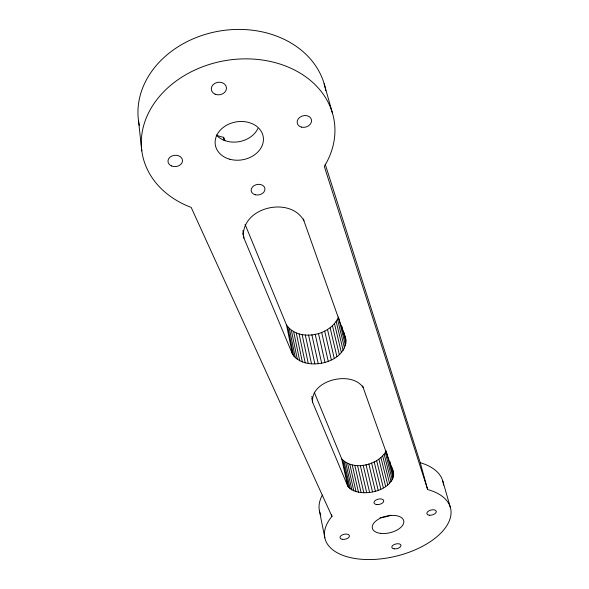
<?xml version="1.0" encoding="UTF-8"?>
<svg xmlns="http://www.w3.org/2000/svg" width="589" height="589" viewBox="0 0 589 589"><rect width="100%" height="100%" fill="white"/><g stroke="black" fill="none" stroke-linecap="round" stroke-linejoin="round"><path stroke-width="0.88" d="M393.526 472.96L363.192 387.628C351.986 370.128 310.41 379.868 312.597 402.206L347.782 486.212C358.878 500.378 400.248 490.063 392.407 468.564M243.014 233.494L243.942 238.111L292.461 354.122C305.316 373.64 351.059 362.051 345.206 336.245M243.345 235.305C243.11 206.702 290.554 196.159 303.909 220.735L345.846 338.866M245.083 224.365L286.541 325.062C298.903 342.423 330.709 335.811 338.469 317.007M314.224 392.193L341.679 458.794C353.4 471.487 378.374 465.339 386.207 450.902M331.968 516.398L331.018 517.532A64.591 33.978 -13.5 0 0 354.953 558.49A64.591 33.978 -13.5 0 0 438.938 534.937A64.591 33.978 -13.5 0 0 429.212 489.996L427.636 489.562L324.289 166.385L325.342 164.692A97.369 77.085 -9.9 0 0 282.845 65.004A97.369 77.085 -9.9 0 0 153.663 104.113A97.369 77.085 -9.9 0 0 188.149 206.224L191.175 207.394L331.968 516.398L331.607 514.646M224.946 140.683L223.599 137.303L222.973 137.185A33.139 26.844 -9.7 0 1 216.215 135.014M325.194 164.132L420.259 462.748L421.805 463.197A63.472 34.523 -13.5 0 1 443.488 485.145M442.737 480.867L450.313 507.284M324.127 83.653L332.387 112.897M420.259 462.748L427.636 489.562M391.744 466.716L393.761 474.624M389.822 461.423L393.621 476.346M386.428 451.778L393.121 478.106M385.375 452.683L392.259 479.866M384.212 454.436L391.067 481.603M382.732 456.129L389.543 483.297M380.958 457.756L387.731 484.909M362.75 385.861L363.192 387.628M378.918 459.273L385.648 486.426M376.651 460.672L383.336 487.817M344.02 332.402L346.155 341.127M341.767 325.997L346.037 343.446M374.192 461.916L380.818 489.069M338.675 317.883L345.485 345.787M337.534 319.341L344.513 348.106M371.571 463.006L378.145 490.158M336.209 321.616L343.151 350.381M368.824 463.911L375.348 491.071M334.515 323.81L341.406 352.568M366.005 464.625L372.476 491.793M332.483 325.879L339.323 354.637M363.155 465.126L369.575 492.316M330.142 327.801L336.915 356.551M303.49 218.946L303.909 220.735M360.306 465.42L366.682 492.625M327.521 329.538L334.235 358.296M357.516 465.501L363.833 492.728M324.672 331.07L331.32 359.835M354.814 465.362L361.094 492.603M352.244 465.008L358.48 492.271M321.638 332.373L328.22 361.145M349.851 464.434L356.05 491.727M318.458 333.426L324.966 362.22M347.665 463.661L353.842 490.976M345.728 462.696L351.876 490.033M344.072 461.548L350.197 488.914M315.181 334.221L321.623 363.023M342.71 460.245L348.821 487.633M341.679 458.794L347.782 486.212M311.861 334.736L318.229 363.56M308.54 334.972L314.843 363.818M305.279 334.92L311.515 363.788M302.113 334.589L308.29 363.472M299.102 333.963L305.22 362.883M311.846 396.331L312.222 398.12M311.831 398.414L312.597 402.206M296.282 333.072L302.348 362.014M293.705 331.916L299.727 360.88M291.408 330.517L297.386 359.504M289.427 328.89L295.376 357.906M287.793 327.064L293.727 356.102M286.541 325.062L292.461 354.122M319.452 510.98L324.841 537.86M242.911 230.601L243.242 232.412M242.948 232.692L243.942 238.111M223.599 137.303L224.21 140.668M138.489 120.576L141.816 150.931M320.843 515.088A63.472 34.523 -13.5 0 1 320.269 513.748M320.026 513.071A63.472 34.523 -13.5 0 1 322.352 495.084M139.313 125.369A94.851 76.96 -9.7 0 1 216.229 31.659A94.851 76.96 -9.7 0 1 325.327 88.35M325.489 89.138A94.851 76.96 -9.7 0 1 325.791 90.721M257.908 128.49A23.921 19.194 -9.8 0 1 239.134 141.677A23.921 19.194 -9.8 0 1 216.936 135.728M390.787 515.176A15.969 8.563 -13.5 0 1 381.93 517.407M381.289 517.459A15.969 8.563 -13.5 0 1 380.023 517.51M229.872 159.258A24.304 19.209 -10 0 0 263.261 136.92A24.304 19.209 -10 0 0 224.703 126.392A24.304 19.209 -10 0 0 229.872 159.258M380.575 533.376A16.139 8.482 -13.5 0 0 403.848 521.501A16.139 8.482 -13.5 0 0 379.699 518.541A16.139 8.482 -13.5 0 0 380.575 533.376M394.144 548.83A4.705 2.4 -13.5 0 0 401.006 545.466A4.705 2.4 -13.5 0 0 394.048 544.604A4.705 2.4 -13.5 0 0 394.144 548.83M429.3 515.22A4.859 2.555 -14.7 0 0 436.316 511.554A4.859 2.555 -14.7 0 0 429.109 510.729A4.859 2.555 -14.7 0 0 429.3 515.22M342.334 539.333A4.83 2.533 -12.2 0 0 349.461 535.997A4.83 2.533 -12.2 0 0 342.342 534.871A4.83 2.533 -12.2 0 0 342.334 539.333M301.575 127.143A7.318 5.809 -15.3 0 0 311.515 120.001A7.318 5.809 -15.3 0 0 299.978 117.189A7.318 5.809 -15.3 0 0 301.575 127.143M255.287 194.782A6.98 5.286 -10.9 0 0 264.932 188.524A6.98 5.286 -10.9 0 0 253.933 185.726A6.98 5.286 -10.9 0 0 255.287 194.782M215.103 94.181A7.628 6.302 -8.5 0 0 226.485 88.144A7.628 6.302 -8.5 0 0 215.066 83.233A7.628 6.302 -8.5 0 0 215.103 94.181M171.509 165.958A7.296 5.684 -5.1 0 0 182.524 160.768A7.296 5.684 -5.1 0 0 171.686 156.092A7.296 5.684 -5.1 0 0 171.509 165.958M376.938 504.611A4.984 2.702 -13.4 0 0 383.726 500.635A4.984 2.702 -13.4 0 0 375.944 500.039A4.984 2.702 -13.4 0 0 376.938 504.611"/></g></svg>
